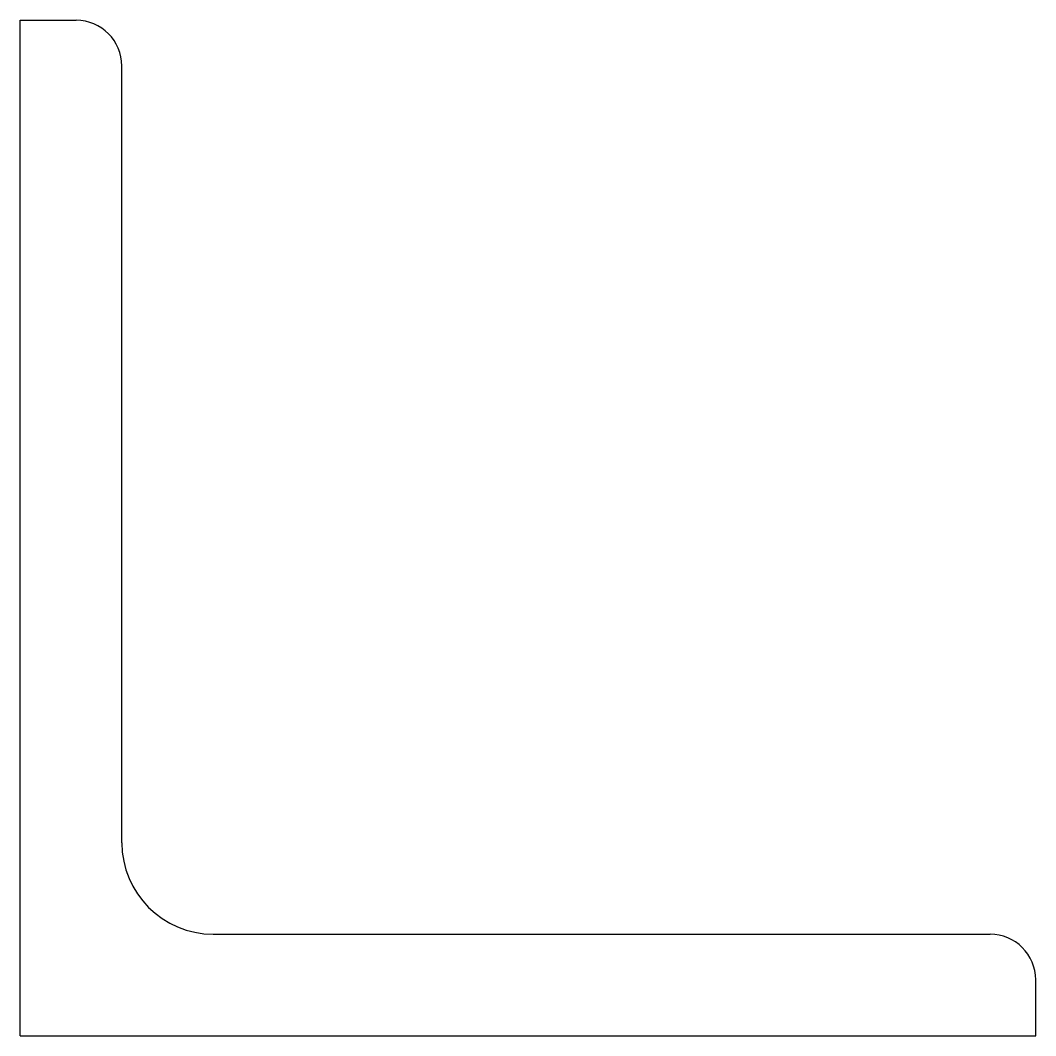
# Model space of a CAD drawing. Extents: x -100 to 100, y 0 to 200.
import ezdxf

# ---------------------------------------------------------------- set-up
doc = ezdxf.new("R2010")
doc.units = 0

msp = doc.modelspace()

# ---------------------------------------------------------------- linework, layer by layer
for p, q in [((-100, 200), (-89, 200)), ((-100, 0), (-100, 200)), ((-80, 38), (-80, 191)), ((-62, 20), (91, 20)), ((100, 0), (100, 11)), ((-100, 0), (100, 0))]:
    msp.add_line(p, q)
for centre, radius, start, end in [((-89, 191), 9, 0, 90), ((-62, 38), 18, 180, 270), ((91, 11), 9, 0, 90)]:
    msp.add_arc(centre, radius, start, end)

doc.saveas('drawing.dxf')
